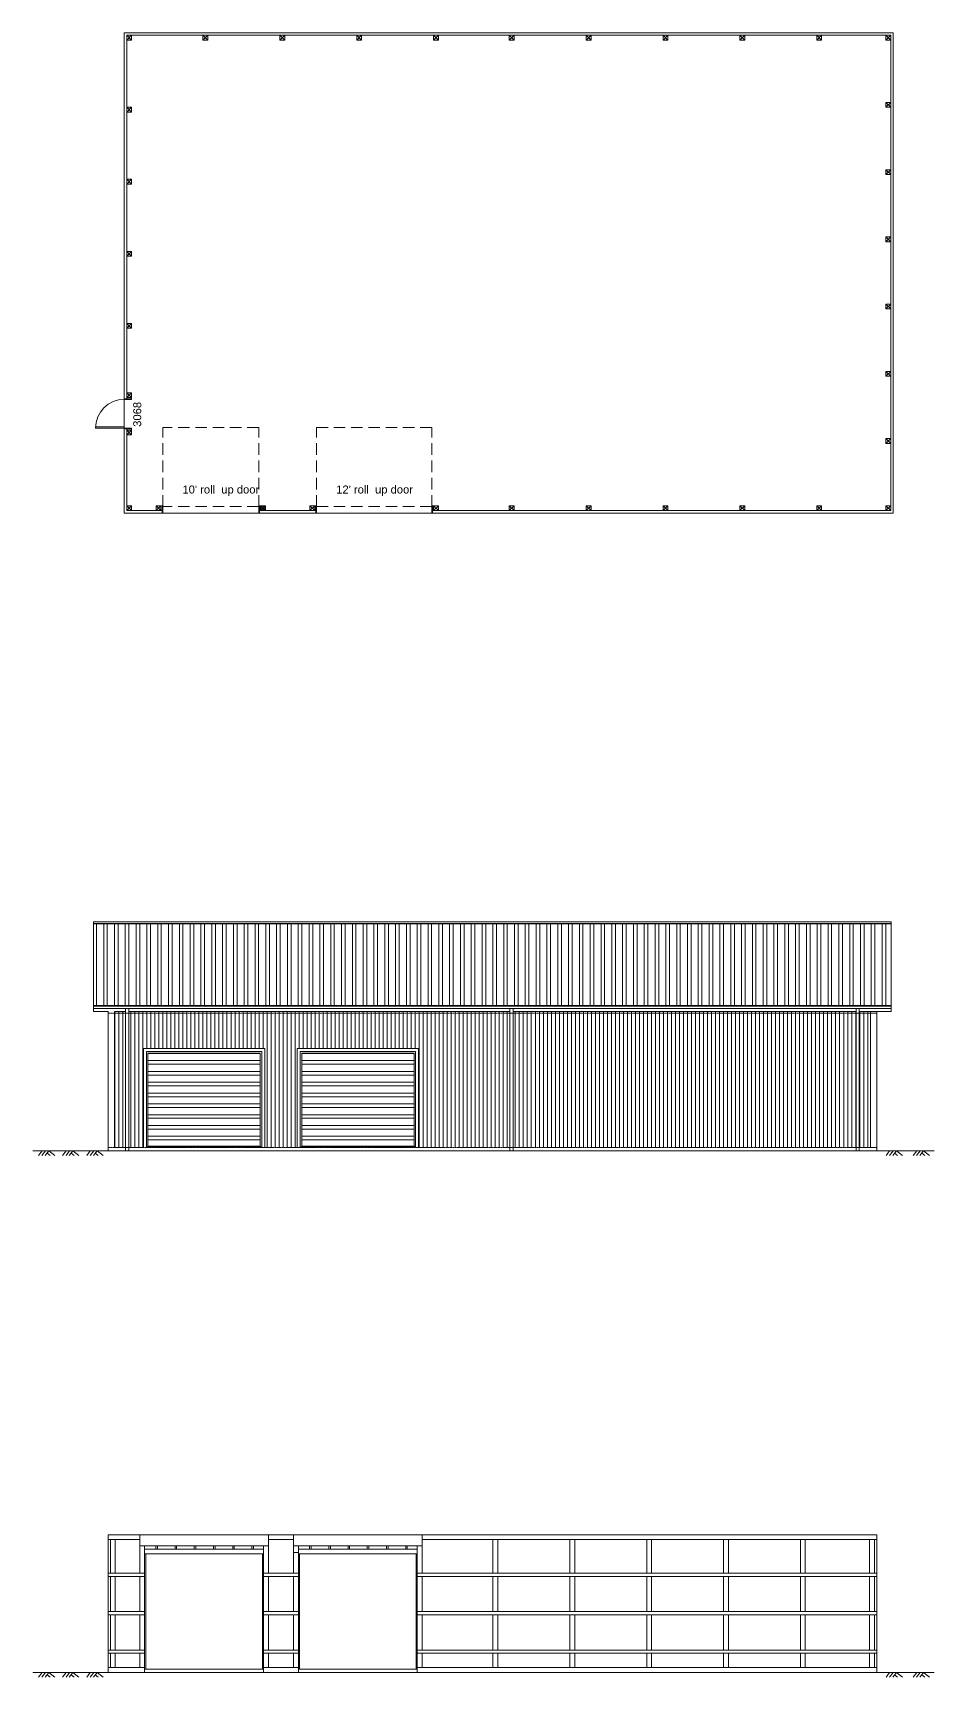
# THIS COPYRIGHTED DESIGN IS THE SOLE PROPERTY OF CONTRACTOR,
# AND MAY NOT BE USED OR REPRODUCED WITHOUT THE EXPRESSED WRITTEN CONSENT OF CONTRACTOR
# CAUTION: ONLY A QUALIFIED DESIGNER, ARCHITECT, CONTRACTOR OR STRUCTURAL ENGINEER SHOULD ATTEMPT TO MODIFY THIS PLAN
# Model space of a CAD drawing. Header units: inches. Extents: x -7700 to 6147, y -4891 to -2731.
# Drawn here: x -7700 to -6575, y -4804 to -2749 of the extents above; entities that cross this region are included whole.
import ezdxf

# ---------------------------------------------------------------- set-up
doc = ezdxf.new("R2010")
doc.units = ezdxf.units.IN
doc.header["$LTSCALE"] = 96
doc.header["$MEASUREMENT"] = 0
doc.linetypes.add('Dash', pattern=[0.225, 0.15, -0.075])
for name, color, linetype, lineweight in [('Common', 4, 'Continuous', 5), ('Dimensions', 7, 'Continuous', 5), ('Doors', 5, 'Continuous', 9), ('Section', 6, 'Continuous', 18), ('Text', 7, 'Continuous', 9), ('Wall_line', 6, 'Continuous', 18)]:
    doc.layers.add(name, color=color, linetype=linetype, lineweight=lineweight)
doc.layers.add('Hatch', color=7, linetype='Continuous', lineweight=0, true_color=0x919191)
doc.styles.get("Standard").update_dxf_attribs({"font": 'arial.ttf'})

msp = doc.modelspace()

# ---------------------------------------------------------------- hatches: boundary and pattern name
at = {"layer": 'Hatch'}
h = msp.add_hatch(dxfattribs=at)
h.set_pattern_fill('ANSI32', color=256, scale=36, angle=45)
h.set_pattern_definition([(90, (-5127.624, 6866.292), (-13.5, 0), []), (90, (-5123.124, 6870.792), (-13.5, 0), [])])
h.paths.add_polyline_path([(-7624.2, -3862.8), (-7624.2, -3964.9), (-6628.2, -3964.9), (-6628.2, -3862.8)])
h = msp.add_hatch(dxfattribs=at)
h.set_pattern_fill('ANSI31', color=256, scale=40, angle=45)
h.set_pattern_definition([(90, (-5127.6244, 6860.8195), (-5, 0), [])])
h.paths.add_polyline_path([(-7584.3, -4142.3), (-7584.3, -3972.3), (-7598.2, -3972.3), (-7598.2, -4142.3)])
h.paths.add_polyline_path([(-7104.3, -4142.3), (-7104.3, -3972.3), (-7580.3, -3972.3), (-7580.3, -4142.3), (-7562, -4142.3), (-7562, -4018.6), (-7410.5, -4018.6), (-7410.5, -4142.3), (-7370, -4142.3), (-7370, -4018.6), (-7218.5, -4018.6), (-7218.5, -4142.3)])
h.paths.add_polyline_path([(-7100.3, -3972.3), (-7100.3, -4142.3), (-6654.2, -4142.3), (-6654.2, -3972.3)])
h = msp.add_hatch(dxfattribs=at)
h.set_pattern_fill('ANSI32', color=256, scale=36, angle=315)
h.set_pattern_definition([(0, (-5123.124, 6860.82), (3e-15, 13.5), []), (0, (-5118.624, 6856.32), (3e-15, 13.5), [])])
h.paths.add_polyline_path([(-7556.3, -4024.3), (-7556.3, -4140.3), (-7416, -4140.3), (-7416, -4024.3)])
h = msp.add_hatch(dxfattribs=at)
h.set_pattern_fill('ANSI32', color=256, scale=36, angle=315)
h.set_pattern_definition([(0, (-4931.124, 6860.82), (3e-15, 13.5), []), (0, (-4926.624, 6856.32), (3e-15, 13.5), [])])
h.paths.add_polyline_path([(-7364.3, -4024.3), (-7364.3, -4140.3), (-7224, -4140.3), (-7224, -4024.3)])

# ---------------------------------------------------------------- linework, layer by layer
at = {"layer": 'Common'}
for p, q in [((-7576.9, -2758.4), (-7582.9, -2752.4)), ((-7576.9, -2752.4), (-7582.9, -2758.4)), ((-7481.6, -2758.4), (-7487.6, -2752.4)), ((-7481.6, -2752.4), (-7487.6, -2758.4)), ((-7385.6, -2758.4), (-7391.6, -2752.4)), ((-7385.6, -2752.4), (-7391.6, -2758.4)), ((-7289.6, -2758.4), (-7295.6, -2752.4)), ((-7289.6, -2752.4), (-7295.6, -2758.4)), ((-7193.6, -2758.4), (-7199.6, -2752.4)), ((-7193.6, -2752.4), (-7199.6, -2758.4)), ((-7099.1, -2758.4), (-7105.1, -2752.4)), ((-7099.1, -2752.4), (-7105.1, -2758.4)), ((-7003.1, -2758.4), (-7009.1, -2752.4)), ((-7003.1, -2752.4), (-7009.1, -2758.4)), ((-6907.1, -2758.4), (-6913.1, -2752.4)), ((-6907.1, -2752.4), (-6913.1, -2758.4)), ((-6811.1, -2758.4), (-6817.1, -2752.4)), ((-6811.1, -2752.4), (-6817.1, -2758.4)), ((-6715.1, -2758.4), (-6721.1, -2752.4)), ((-6715.1, -2752.4), (-6721.1, -2758.4)), ((-6628.9, -2758.4), (-6634.9, -2752.4)), ((-6628.9, -2752.4), (-6634.9, -2758.4)), ((-7576.9, -2848.4), (-7582.9, -2842.4)), ((-7576.9, -2842.4), (-7582.9, -2848.4)), ((-6628.9, -2842.4), (-6634.9, -2836.4)), ((-6628.9, -2836.4), (-6634.9, -2842.4)), ((-7576.9, -2938.4), (-7582.9, -2932.4)), ((-7576.9, -2932.4), (-7582.9, -2938.4)), ((-6628.9, -2926.4), (-6634.9, -2920.4)), ((-6628.9, -2920.4), (-6634.9, -2926.4)), ((-6628.9, -3010.4), (-6634.9, -3004.4)), ((-6628.9, -3004.4), (-6634.9, -3010.4)), ((-7576.9, -3028.4), (-7582.9, -3022.4)), ((-7576.9, -3022.4), (-7582.9, -3028.4)), ((-6628.9, -3094.4), (-6634.9, -3088.4)), ((-6628.9, -3088.4), (-6634.9, -3094.4)), ((-7576.9, -3118.4), (-7582.9, -3112.4)), ((-7576.9, -3112.4), (-7582.9, -3118.4)), ((-6628.9, -3178.4), (-6634.9, -3172.4)), ((-6628.9, -3172.4), (-6634.9, -3178.4)), ((-7576.9, -3205.2), (-7582.9, -3199.2)), ((-7576.9, -3199.2), (-7582.9, -3205.2)), ((-7576.9, -3251.7), (-7582.9, -3245.7)), ((-7576.9, -3245.7), (-7582.9, -3251.7)), ((-6628.9, -3262.4), (-6634.9, -3256.4)), ((-6628.9, -3256.4), (-6634.9, -3262.4)), ((-7576.9, -3346.4), (-7582.9, -3340.4)), ((-7576.9, -3340.4), (-7582.9, -3346.4)), ((-7540.1, -3346.4), (-7546.1, -3340.4)), ((-7540.1, -3340.4), (-7546.1, -3346.4)), ((-7409.6, -3346.4), (-7415.6, -3340.4)), ((-7409.6, -3340.4), (-7415.6, -3346.4)), ((-7348.1, -3346.4), (-7354.1, -3340.4)), ((-7348.1, -3340.4), (-7354.1, -3346.4)), ((-7193.6, -3346.4), (-7199.6, -3340.4)), ((-7193.6, -3340.4), (-7199.6, -3346.4)), ((-7099.1, -3346.4), (-7105.1, -3340.4)), ((-7099.1, -3340.4), (-7105.1, -3346.4)), ((-7003.1, -3346.4), (-7009.1, -3340.4)), ((-7003.1, -3340.4), (-7009.1, -3346.4)), ((-6907.1, -3346.4), (-6913.1, -3340.4)), ((-6907.1, -3340.4), (-6913.1, -3346.4)), ((-6811.1, -3346.4), (-6817.1, -3340.4)), ((-6811.1, -3340.4), (-6817.1, -3346.4)), ((-6715.1, -3346.4), (-6721.1, -3340.4)), ((-6715.1, -3340.4), (-6721.1, -3346.4)), ((-6628.9, -3346.4), (-6634.9, -3340.4)), ((-6628.9, -3340.4), (-6634.9, -3346.4)), ((-7624.2, -3862.3), (-6628.2, -3862.3)), ((-6628.2, -3862.8), (-7624.2, -3862.8)), ((-7624.2, -3964.9), (-6628.2, -3964.9)), ((-6628.2, -3965.1), (-7624.2, -3965.1)), ((-6628.2, -3965.6), (-7624.2, -3965.6)), ((-7624.2, -3968.6), (-6628.2, -3968.6)), ((-7598.2, -4142.3), (-7598.2, -3972.3)), ((-7584.3, -3972.3), (-7598.2, -3972.3)), ((-7104.3, -3972.3), (-7580.3, -3972.3)), ((-6672.1, -3972.3), (-7100.3, -3972.3)), ((-6646.2, -3972.3), (-6668.1, -3972.3)), ((-6654.2, -3972.3), (-6654.2, -4142.3)), ((-7410.5, -4018.6), (-7562, -4018.6)), ((-7562, -4018.6), (-7562, -4142.3)), ((-7558.2, -4142.3), (-7558.2, -4022.3)), ((-7414.2, -4022.3), (-7558.2, -4022.3)), ((-7556.3, -4024.3), (-7556.3, -4141.3)), ((-7556.3, -4024.3), (-7416, -4024.3)), ((-7416, -4024.3), (-7416, -4141.3)), ((-7414.2, -4142.3), (-7414.2, -4022.3)), ((-7410.5, -4142.3), (-7410.5, -4018.6)), ((-7370, -4018.6), (-7370, -4142.3)), ((-7218.5, -4018.6), (-7370, -4018.6)), ((-7366.2, -4142.3), (-7366.2, -4022.3)), ((-7222.2, -4022.3), (-7366.2, -4022.3)), ((-7364.3, -4024.3), (-7364.3, -4141.3)), ((-7364.3, -4024.3), (-7224, -4024.3)), ((-7224, -4024.3), (-7224, -4141.3)), ((-7222.2, -4142.3), (-7222.2, -4022.3)), ((-7218.5, -4018.6), (-7218.5, -4142.3)), ((-7558.2, -4141.3), (-7414.2, -4141.3)), ((-7556.3, -4140.3), (-7416, -4140.3)), ((-7366.2, -4141.3), (-7222.2, -4141.3)), ((-7364.3, -4140.3), (-7224, -4140.3)), ((-6646.2, -4143.1), (-6646.2, -4142.3)), ((-7606.2, -4798.1), (-7606.2, -4626.1)), ((-6646.2, -4626.1), (-6646.2, -4798.1)), ((-7559, -4794.1), (-7413.5, -4794.1)), ((-7367, -4794.1), (-7221.5, -4794.1))]:
    msp.add_line(p, q, dxfattribs=at)
for points in [[(-7584.3, -3968.6), (-7584.3, -4146.3), (-7580.3, -4146.3), (-7580.3, -3968.6), (-7584.3, -3968.6)], [(-7104.3, -3968.6), (-7104.3, -4146.3), (-7100.3, -4146.3), (-7100.3, -3968.6), (-7104.3, -3968.6)], [(-6668.1, -3968.6), (-6668.1, -4146.3), (-6672.1, -4146.3), (-6672.1, -3968.6), (-6668.1, -3968.6)]]:
    msp.add_lwpolyline(points, dxfattribs=at)
msp.add_circle((-7412.6, -3343.4), 2, dxfattribs=at)
at = {"layer": 'Dimensions'}
for p, q in [((-7688.5, -4146.3), (-7693.1, -4152.1)), ((-7684.1, -4146.3), (-7688.7, -4152.1)), ((-7680.1, -4146.3), (-7684.6, -4152.1)), ((-7682.3, -4149.2), (-7678.6, -4152.1)), ((-7680.1, -4146.3), (-7672.6, -4152.1)), ((-7658.4, -4146.3), (-7663, -4152.1)), ((-7654.1, -4146.3), (-7658.6, -4152.1)), ((-7650, -4146.3), (-7654.5, -4152.1)), ((-7652.3, -4149.2), (-7648.5, -4152.1)), ((-7650, -4146.3), (-7642.5, -4152.1)), ((-7628.3, -4146.3), (-7632.8, -4152.1)), ((-7623.9, -4146.3), (-7628.5, -4152.1)), ((-7619.8, -4146.3), (-7624.4, -4152.1)), ((-7622.1, -4149.2), (-7618.4, -4152.1)), ((-7619.8, -4146.3), (-7612.4, -4152.1)), ((-6630.2, -4146.3), (-6634.7, -4152.1)), ((-6625.8, -4146.3), (-6630.4, -4152.1)), ((-6621.8, -4146.3), (-6626.3, -4152.1)), ((-6624, -4149.2), (-6620.3, -4152.1)), ((-6621.8, -4146.3), (-6614.3, -4152.1)), ((-6596.3, -4146.3), (-6600.9, -4152.1)), ((-6592, -4146.3), (-6596.5, -4152.1)), ((-6587.9, -4146.3), (-6592.4, -4152.1)), ((-6590.2, -4149.2), (-6586.4, -4152.1)), ((-6587.9, -4146.3), (-6580.4, -4152.1)), ((-7688.5, -4798.1), (-7693.1, -4803.9)), ((-7684.1, -4798.1), (-7688.7, -4803.9)), ((-7680.1, -4798.1), (-7684.6, -4803.9)), ((-7682.3, -4801), (-7678.6, -4803.9)), ((-7680.1, -4798.1), (-7672.6, -4803.9)), ((-7658.4, -4798.1), (-7663, -4803.9)), ((-7654.1, -4798.1), (-7658.6, -4803.9)), ((-7650, -4798.1), (-7654.5, -4803.9)), ((-7652.3, -4801), (-7648.5, -4803.9)), ((-7650, -4798.1), (-7642.5, -4803.9)), ((-7628.3, -4798.1), (-7632.8, -4803.9)), ((-7623.9, -4798.1), (-7628.5, -4803.9)), ((-7619.8, -4798.1), (-7624.4, -4803.9)), ((-7622.1, -4801), (-7618.4, -4803.9)), ((-7619.8, -4798.1), (-7612.4, -4803.9)), ((-6630.2, -4798.1), (-6634.7, -4803.9)), ((-6625.8, -4798.1), (-6630.4, -4803.9)), ((-6621.8, -4798.1), (-6626.3, -4803.9)), ((-6624, -4801), (-6620.3, -4803.9)), ((-6621.8, -4798.1), (-6614.3, -4803.9)), ((-6596.3, -4798.1), (-6600.9, -4803.9)), ((-6592, -4798.1), (-6596.5, -4803.9)), ((-6587.9, -4798.1), (-6592.4, -4803.9)), ((-6590.2, -4801), (-6586.4, -4803.9)), ((-6587.9, -4798.1), (-6580.4, -4803.9))]:
    msp.add_line(p, q, dxfattribs=at)
at = {"layer": 'Doors', "transparency": 33554687}
for p, q in [((-7585.9, -3206.7), (-7585.9, -3207.4)), ((-7585.9, -3206.7), (-7576.9, -3206.7)), ((-7585.9, -3243.4), (-7585.9, -3207.4)), ((-7585.9, -3207.4), (-7576.9, -3207.4)), ((-7576.9, -3206.7), (-7576.9, -3207.4)), ((-7585.9, -3241.7), (-7621.9, -3241.7)), ((-7621.9, -3243.4), (-7621.9, -3241.7)), ((-7585.9, -3243.4), (-7621.9, -3243.4)), ((-7585.9, -3241.7), (-7585.9, -3243.4)), ((-7585.9, -3243.4), (-7585.9, -3244.2)), ((-7585.9, -3243.4), (-7576.9, -3243.4)), ((-7585.9, -3244.2), (-7576.9, -3244.2)), ((-7576.9, -3243.4), (-7576.9, -3244.2)), ((-7538.6, -3340.4), (-7537.9, -3340.4)), ((-7538.6, -3349.4), (-7538.6, -3340.4)), ((-7537.9, -3349.4), (-7537.9, -3340.4)), ((-7417.9, -3349.4), (-7417.9, -3340.4)), ((-7417.9, -3340.4), (-7417.1, -3340.4)), ((-7417.1, -3349.4), (-7417.1, -3340.4)), ((-7346.6, -3340.4), (-7345.9, -3340.4)), ((-7346.6, -3349.4), (-7346.6, -3340.4)), ((-7345.9, -3349.4), (-7345.9, -3340.4)), ((-7201.9, -3340.4), (-7201.1, -3340.4)), ((-7201.9, -3349.4), (-7201.9, -3340.4)), ((-7201.1, -3349.4), (-7201.1, -3340.4)), ((-7538.6, -3349.4), (-7537.9, -3349.4)), ((-7417.9, -3349.4), (-7417.1, -3349.4)), ((-7346.6, -3349.4), (-7345.9, -3349.4)), ((-7201.9, -3349.4), (-7201.1, -3349.4))]:
    msp.add_line(p, q, dxfattribs=at)
at = {"layer": 'Doors', "linetype": 'Dash', "transparency": 33554687}
for p, q in [((-7417.9, -3242.4), (-7537.9, -3242.4)), ((-7537.9, -3341.4), (-7537.9, -3242.4)), ((-7417.9, -3341.4), (-7417.9, -3242.4)), ((-7201.9, -3242.4), (-7345.9, -3242.4)), ((-7345.9, -3341.4), (-7345.9, -3242.4)), ((-7201.9, -3341.4), (-7201.9, -3242.4)), ((-7417.9, -3341.4), (-7537.9, -3341.4)), ((-7201.9, -3341.4), (-7345.9, -3341.4))]:
    msp.add_line(p, q, dxfattribs=at)
at = {"layer": 'Doors', "color": 251, "linetype": 'Continuous', "lineweight": 18, "true_color": 0x4b4b4b, "transparency": 33554687}
for p, q in [((-7417.9, -3349.4), (-7537.9, -3349.4)), ((-7201.9, -3349.4), (-7345.9, -3349.4))]:
    msp.add_line(p, q, dxfattribs=at)
at = {"layer": 'Doors', "transparency": 33554687}
msp.add_arc((-7585.9, -3243.4), 36, 90, 180, dxfattribs=at)
at = {"layer": 'Section'}
for p, q in [((-7624.2, -3860.4), (-6628.2, -3860.4)), ((-7624.2, -3965.6), (-7624.2, -3860.4)), ((-6628.2, -3860.4), (-6628.2, -3965)), ((-6628.2, -3965.1), (-6628.2, -3965.6)), ((-7624.2, -3965.6), (-7624.2, -3968.6)), ((-7624.2, -3968.6), (-7624.2, -3972.3)), ((-7624.2, -3972.3), (-7606.2, -3972.3)), ((-7606.2, -4146.3), (-7606.2, -3972.3)), ((-6646.2, -3972.3), (-6646.2, -4146.3)), ((-6646.2, -3972.3), (-6628.2, -3972.3)), ((-6628.2, -3965.6), (-6628.2, -3968.6)), ((-6628.2, -3968.6), (-6628.2, -3972.3)), ((-7700, -4146.3), (-6574.7, -4146.3)), ((-7606.2, -4626.1), (-6646.2, -4626.1)), ((-7606.2, -4632.1), (-7606.2, -4626.1)), ((-7606.2, -4632.1), (-7566.5, -4632.1)), ((-7566.5, -4640.1), (-7406, -4640.1)), ((-7406, -4630.1), (-7406, -4626.1)), ((-7406, -4632.1), (-7374.5, -4632.1)), ((-7374.5, -4630.1), (-7374.5, -4626.1)), ((-7374.5, -4640.1), (-7214, -4640.1)), ((-7214, -4632.1), (-6646.2, -4632.1)), ((-6646.2, -4632.1), (-6646.2, -4626.1)), ((-7700, -4798.1), (-6574.7, -4798.1))]:
    msp.add_line(p, q, dxfattribs=at)
at = {"layer": 'Section', "linetype": 'Dash', "ltscale": 0.015}
for p, q in [((-7606.2, -3974.3), (-6646.2, -3974.3)), ((-7606.2, -4142.3), (-6646.2, -4142.3))]:
    msp.add_line(p, q, dxfattribs=at)
at = {"layer": 'Section'}
for points in [[(-7560.5, -4678.1), (-7560.5, -4674.1), (-7606.2, -4674.1), (-7606.2, -4678.1), (-7560.5, -4678.1)], [(-7368.5, -4678.1), (-7368.5, -4674.1), (-7412, -4674.1), (-7412, -4678.1), (-7368.5, -4678.1)], [(-6646.2, -4678.1), (-6646.2, -4674.1), (-7220, -4674.1), (-7220, -4678.1), (-6646.2, -4678.1)], [(-7560.5, -4726.1), (-7560.5, -4722.1), (-7606.2, -4722.1), (-7606.2, -4726.1), (-7560.5, -4726.1)], [(-7368.5, -4726.1), (-7368.5, -4722.1), (-7412, -4722.1), (-7412, -4726.1), (-7368.5, -4726.1)], [(-6646.2, -4726.1), (-6646.2, -4722.1), (-7220, -4722.1), (-7220, -4726.1), (-6646.2, -4726.1)], [(-7560.5, -4774.1), (-7560.5, -4770.1), (-7606.2, -4770.1), (-7606.2, -4774.1), (-7560.5, -4774.1)], [(-7368.5, -4774.1), (-7368.5, -4770.1), (-7412, -4770.1), (-7412, -4774.1), (-7368.5, -4774.1)], [(-6646.2, -4774.1), (-6646.2, -4770.1), (-7220, -4770.1), (-7220, -4774.1), (-6646.2, -4774.1)], [(-7560.5, -4798.1), (-7560.5, -4792.1), (-7606.2, -4792.1), (-7606.2, -4798.1), (-7560.5, -4798.1)], [(-7368.5, -4798.1), (-7368.5, -4792.1), (-7412, -4792.1), (-7412, -4798.1), (-7368.5, -4798.1)], [(-6646.2, -4798.1), (-6646.2, -4792.1), (-7220, -4792.1), (-7220, -4798.1), (-6646.2, -4798.1)]]:
    msp.add_lwpolyline(points, dxfattribs=at)
at = {"layer": 'Wall_line', "transparency": 33554687}
for p, q in [((-7585.9, -3206.7), (-7585.9, -2749.4)), ((-7585.9, -2749.4), (-6625.9, -2749.4)), ((-7582.9, -3206.7), (-7582.9, -2752.4)), ((-7582.9, -2752.4), (-6628.9, -2752.4)), ((-6628.9, -2752.4), (-6628.9, -3346.4)), ((-6625.9, -2749.4), (-6625.9, -3349.4)), ((-7576.9, -3206.7), (-7582.9, -3206.7)), ((-7576.9, -3205.2), (-7576.9, -3206.7)), ((-7585.9, -3349.4), (-7585.9, -3244.2)), ((-7582.9, -3346.4), (-7582.9, -3244.2)), ((-7576.9, -3244.2), (-7582.9, -3244.2)), ((-7576.9, -3245.7), (-7576.9, -3244.2)), ((-7538.6, -3346.4), (-7582.9, -3346.4)), ((-7540.1, -3340.4), (-7538.6, -3340.4)), ((-7538.6, -3340.4), (-7538.6, -3346.4)), ((-7415.6, -3340.4), (-7417.1, -3340.4)), ((-7417.1, -3340.4), (-7417.1, -3346.4)), ((-7346.6, -3346.4), (-7417.1, -3346.4)), ((-7346.6, -3340.4), (-7348.1, -3340.4)), ((-7346.6, -3340.4), (-7346.6, -3346.4)), ((-6628.9, -3346.4), (-7201.1, -3346.4)), ((-7538.6, -3349.4), (-7585.9, -3349.4)), ((-7346.6, -3349.4), (-7417.1, -3349.4)), ((-6625.9, -3349.4), (-7201.1, -3349.4)), ((-7546.5, -4644.1), (-7546.5, -4640.1)), ((-7544.5, -4644.1), (-7544.5, -4640.1)), ((-7522.5, -4644.1), (-7522.5, -4640.1)), ((-7520.5, -4644.1), (-7520.5, -4640.1)), ((-7498.5, -4644.1), (-7498.5, -4640.1)), ((-7496.5, -4644.1), (-7496.5, -4640.1)), ((-7474.5, -4644.1), (-7474.5, -4640.1)), ((-7472.5, -4644.1), (-7472.5, -4640.1)), ((-7450.5, -4644.1), (-7450.5, -4640.1)), ((-7448.5, -4644.1), (-7448.5, -4640.1)), ((-7426.5, -4644.1), (-7426.5, -4640.1)), ((-7424.5, -4644.1), (-7424.5, -4640.1)), ((-7354.5, -4644.1), (-7354.5, -4640.1)), ((-7352.5, -4644.1), (-7352.5, -4640.1)), ((-7330.5, -4644.1), (-7330.5, -4640.1)), ((-7328.5, -4644.1), (-7328.5, -4640.1)), ((-7306.5, -4644.1), (-7306.5, -4640.1)), ((-7304.5, -4644.1), (-7304.5, -4640.1)), ((-7282.5, -4644.1), (-7282.5, -4640.1)), ((-7280.5, -4644.1), (-7280.5, -4640.1)), ((-7258.5, -4644.1), (-7258.5, -4640.1)), ((-7256.5, -4644.1), (-7256.5, -4640.1)), ((-7234.5, -4644.1), (-7234.5, -4640.1)), ((-7232.5, -4644.1), (-7232.5, -4640.1))]:
    msp.add_line(p, q, dxfattribs=at)
for points in [[(-7576.9, -2752.4), (-7576.9, -2758.4), (-7582.9, -2758.4), (-7582.9, -2752.4), (-7576.9, -2752.4)], [(-7481.6, -2752.4), (-7481.6, -2758.4), (-7487.6, -2758.4), (-7487.6, -2752.4), (-7481.6, -2752.4)], [(-7385.6, -2752.4), (-7385.6, -2758.4), (-7391.6, -2758.4), (-7391.6, -2752.4), (-7385.6, -2752.4)], [(-7289.6, -2752.4), (-7289.6, -2758.4), (-7295.6, -2758.4), (-7295.6, -2752.4), (-7289.6, -2752.4)], [(-7193.6, -2752.4), (-7193.6, -2758.4), (-7199.6, -2758.4), (-7199.6, -2752.4), (-7193.6, -2752.4)], [(-7099.1, -2752.4), (-7099.1, -2758.4), (-7105.1, -2758.4), (-7105.1, -2752.4), (-7099.1, -2752.4)], [(-7003.1, -2752.4), (-7003.1, -2758.4), (-7009.1, -2758.4), (-7009.1, -2752.4), (-7003.1, -2752.4)], [(-6907.1, -2752.4), (-6907.1, -2758.4), (-6913.1, -2758.4), (-6913.1, -2752.4), (-6907.1, -2752.4)], [(-6811.1, -2752.4), (-6811.1, -2758.4), (-6817.1, -2758.4), (-6817.1, -2752.4), (-6811.1, -2752.4)], [(-6715.1, -2752.4), (-6715.1, -2758.4), (-6721.1, -2758.4), (-6721.1, -2752.4), (-6715.1, -2752.4)], [(-6634.9, -2752.4), (-6634.9, -2758.4), (-6628.9, -2758.4), (-6628.9, -2752.4), (-6634.9, -2752.4)], [(-7576.9, -2842.4), (-7576.9, -2848.4), (-7582.9, -2848.4), (-7582.9, -2842.4), (-7576.9, -2842.4)], [(-6634.9, -2836.4), (-6634.9, -2842.4), (-6628.9, -2842.4), (-6628.9, -2836.4), (-6634.9, -2836.4)], [(-7576.9, -2932.4), (-7576.9, -2938.4), (-7582.9, -2938.4), (-7582.9, -2932.4), (-7576.9, -2932.4)], [(-6634.9, -2920.4), (-6634.9, -2926.4), (-6628.9, -2926.4), (-6628.9, -2920.4), (-6634.9, -2920.4)], [(-6634.9, -3004.4), (-6634.9, -3010.4), (-6628.9, -3010.4), (-6628.9, -3004.4), (-6634.9, -3004.4)], [(-7576.9, -3022.4), (-7576.9, -3028.4), (-7582.9, -3028.4), (-7582.9, -3022.4), (-7576.9, -3022.4)], [(-6634.9, -3088.4), (-6634.9, -3094.4), (-6628.9, -3094.4), (-6628.9, -3088.4), (-6634.9, -3088.4)], [(-7576.9, -3112.4), (-7576.9, -3118.4), (-7582.9, -3118.4), (-7582.9, -3112.4), (-7576.9, -3112.4)], [(-6634.9, -3172.4), (-6634.9, -3178.4), (-6628.9, -3178.4), (-6628.9, -3172.4), (-6634.9, -3172.4)], [(-7576.9, -3199.2), (-7576.9, -3205.2), (-7582.9, -3205.2), (-7582.9, -3199.2), (-7576.9, -3199.2)], [(-7576.9, -3245.7), (-7576.9, -3251.7), (-7582.9, -3251.7), (-7582.9, -3245.7), (-7576.9, -3245.7)], [(-6634.9, -3256.4), (-6634.9, -3262.4), (-6628.9, -3262.4), (-6628.9, -3256.4), (-6634.9, -3256.4)], [(-7582.9, -3340.4), (-7582.9, -3346.4), (-7576.9, -3346.4), (-7576.9, -3340.4), (-7582.9, -3340.4)], [(-7576.9, -3340.4), (-7576.9, -3346.4), (-7582.9, -3346.4), (-7582.9, -3340.4), (-7576.9, -3340.4)], [(-7546.1, -3340.4), (-7546.1, -3346.4), (-7540.1, -3346.4), (-7540.1, -3340.4), (-7546.1, -3340.4)], [(-7415.6, -3340.4), (-7415.6, -3346.4), (-7409.6, -3346.4), (-7409.6, -3340.4), (-7415.6, -3340.4)], [(-7354.1, -3340.4), (-7354.1, -3346.4), (-7348.1, -3346.4), (-7348.1, -3340.4), (-7354.1, -3340.4)], [(-7199.6, -3340.4), (-7201.1, -3340.4), (-7201.1, -3346.4)], [(-7199.6, -3340.4), (-7199.6, -3346.4), (-7193.6, -3346.4), (-7193.6, -3340.4), (-7199.6, -3340.4)], [(-7105.1, -3340.4), (-7105.1, -3346.4), (-7099.1, -3346.4), (-7099.1, -3340.4), (-7105.1, -3340.4)], [(-7009.1, -3340.4), (-7009.1, -3346.4), (-7003.1, -3346.4), (-7003.1, -3340.4), (-7009.1, -3340.4)], [(-6913.1, -3340.4), (-6913.1, -3346.4), (-6907.1, -3346.4), (-6907.1, -3340.4), (-6913.1, -3340.4)], [(-6817.1, -3340.4), (-6817.1, -3346.4), (-6811.1, -3346.4), (-6811.1, -3340.4), (-6817.1, -3340.4)], [(-6721.1, -3340.4), (-6721.1, -3346.4), (-6715.1, -3346.4), (-6715.1, -3340.4), (-6721.1, -3340.4)], [(-6634.9, -3340.4), (-6634.9, -3346.4), (-6628.9, -3346.4), (-6628.9, -3340.4), (-6634.9, -3340.4)], [(-7603.2, -4674.1), (-7603.2, -4632.1), (-7597.2, -4632.1)], [(-7597.2, -4632.1), (-7597.2, -4674.1)], [(-7566.5, -4626.1), (-7566.5, -4674.1)], [(-7566.5, -4798.1), (-7560.5, -4798.1), (-7560.5, -4640.1)], [(-7412, -4640.1), (-7412, -4798.1), (-7406, -4798.1)], [(-7406, -4674.1), (-7406, -4630.1)], [(-7374.5, -4630.1), (-7374.5, -4674.1)], [(-7374.5, -4798.1), (-7368.5, -4798.1), (-7368.5, -4640.1)], [(-7220, -4640.1), (-7220, -4798.1), (-7214, -4798.1)], [(-7214, -4674.1), (-7214, -4626.1), (-7214, -4626.1)], [(-7125.5, -4632.1), (-7125.5, -4674.1)], [(-7119.5, -4674.1), (-7119.5, -4632.1), (-7125.5, -4632.1)], [(-7029.5, -4632.1), (-7029.5, -4674.1)], [(-7023.5, -4674.1), (-7023.5, -4632.1), (-7029.5, -4632.1)], [(-6933.5, -4632.1), (-6933.5, -4674.1)], [(-6927.5, -4674.1), (-6927.5, -4632.1), (-6933.5, -4632.1)], [(-6837.5, -4632.1), (-6837.5, -4674.1)], [(-6831.5, -4674.1), (-6831.5, -4632.1), (-6837.5, -4632.1)], [(-6741.5, -4632.1), (-6741.5, -4674.1)], [(-6735.5, -4674.1), (-6735.5, -4632.1), (-6741.5, -4632.1)], [(-6655.2, -4632.1), (-6655.2, -4674.1)], [(-6649.2, -4674.1), (-6649.2, -4632.1), (-6655.2, -4632.1)], [(-7560.5, -4650.1), (-7560.5, -4644.1), (-7412, -4644.1), (-7412, -4650.1), (-7560.5, -4650.1)], [(-7560.5, -4650.1), (-7559, -4650.1), (-7559, -4794.1), (-7560.5, -4794.1), (-7560.5, -4650.1)], [(-7412, -4650.1), (-7413.5, -4650.1), (-7413.5, -4794.1), (-7412, -4794.1), (-7412, -4650.1)], [(-7374.5, -4798.1), (-7374.5, -4798.1), (-7368.5, -4798.1), (-7368.5, -4648.1), (-7374.5, -4648.1)], [(-7368.5, -4650.1), (-7368.5, -4644.1), (-7220, -4644.1), (-7220, -4650.1), (-7368.5, -4650.1)], [(-7368.5, -4650.1), (-7367, -4650.1), (-7367, -4794.1), (-7368.5, -4794.1), (-7368.5, -4650.1)], [(-7220, -4650.1), (-7221.5, -4650.1), (-7221.5, -4794.1), (-7220, -4794.1), (-7220, -4650.1)], [(-7220, -4648.1), (-7220, -4798.1), (-7214, -4798.1)], [(-7603.2, -4722.1), (-7603.2, -4678.1)], [(-7597.2, -4678.1), (-7597.2, -4722.1)], [(-7566.5, -4678.1), (-7566.5, -4722.1)], [(-7406, -4722.1), (-7406, -4678.1)], [(-7374.5, -4678.1), (-7374.5, -4722.1)], [(-7214, -4722.1), (-7214, -4678.1)], [(-7125.5, -4678.1), (-7125.5, -4722.1)], [(-7119.5, -4722.1), (-7119.5, -4678.1)], [(-7029.5, -4678.1), (-7029.5, -4722.1)], [(-7023.5, -4722.1), (-7023.5, -4678.1)], [(-6933.5, -4678.1), (-6933.5, -4722.1)], [(-6927.5, -4722.1), (-6927.5, -4678.1)], [(-6837.5, -4678.1), (-6837.5, -4722.1)], [(-6831.5, -4722.1), (-6831.5, -4678.1)], [(-6741.5, -4678.1), (-6741.5, -4722.1)], [(-6735.5, -4722.1), (-6735.5, -4678.1)], [(-6655.2, -4678.1), (-6655.2, -4722.1)], [(-6649.2, -4722.1), (-6649.2, -4678.1)], [(-7603.2, -4770.1), (-7603.2, -4726.1)], [(-7597.2, -4726.1), (-7597.2, -4770.1)], [(-7566.5, -4726.1), (-7566.5, -4770.1)], [(-7406, -4770.1), (-7406, -4726.1)], [(-7374.5, -4726.1), (-7374.5, -4770.1)], [(-7214, -4770.1), (-7214, -4726.1)], [(-7125.5, -4726.1), (-7125.5, -4770.1)], [(-7119.5, -4770.1), (-7119.5, -4726.1)], [(-7029.5, -4726.1), (-7029.5, -4770.1)], [(-7023.5, -4770.1), (-7023.5, -4726.1)], [(-6933.5, -4726.1), (-6933.5, -4770.1)], [(-6927.5, -4770.1), (-6927.5, -4726.1)], [(-6837.5, -4726.1), (-6837.5, -4770.1)], [(-6831.5, -4770.1), (-6831.5, -4726.1)], [(-6741.5, -4726.1), (-6741.5, -4770.1)], [(-6735.5, -4770.1), (-6735.5, -4726.1)], [(-6655.2, -4726.1), (-6655.2, -4770.1)], [(-6649.2, -4770.1), (-6649.2, -4726.1)], [(-7603.2, -4792.1), (-7603.2, -4774.1)], [(-7597.2, -4774.1), (-7597.2, -4792.1)], [(-7566.5, -4774.1), (-7566.5, -4792.1)], [(-7406, -4792.1), (-7406, -4774.1)], [(-7374.5, -4774.1), (-7374.5, -4792.1)], [(-7214, -4792.1), (-7214, -4774.1)], [(-7125.5, -4774.1), (-7125.5, -4792.1)], [(-7119.5, -4792.1), (-7119.5, -4774.1)], [(-7029.5, -4774.1), (-7029.5, -4792.1)], [(-7023.5, -4792.1), (-7023.5, -4774.1)], [(-6933.5, -4774.1), (-6933.5, -4792.1)], [(-6927.5, -4792.1), (-6927.5, -4774.1)], [(-6837.5, -4774.1), (-6837.5, -4792.1)], [(-6831.5, -4792.1), (-6831.5, -4774.1)], [(-6741.5, -4774.1), (-6741.5, -4792.1)], [(-6735.5, -4792.1), (-6735.5, -4774.1)], [(-6655.2, -4774.1), (-6655.2, -4792.1)], [(-6649.2, -4792.1), (-6649.2, -4774.1)], [(-7597.2, -4798.1), (-7603.2, -4798.1)], [(-7125.5, -4798.1), (-7125.5, -4798.1), (-7119.5, -4798.1)], [(-7029.5, -4798.1), (-7029.5, -4798.1), (-7023.5, -4798.1)], [(-6933.5, -4798.1), (-6933.5, -4798.1), (-6927.5, -4798.1)], [(-6837.5, -4798.1), (-6837.5, -4798.1), (-6831.5, -4798.1)], [(-6741.5, -4798.1), (-6741.5, -4798.1), (-6735.5, -4798.1)], [(-6655.2, -4798.1), (-6655.2, -4798.1), (-6649.2, -4798.1)]]:
    msp.add_lwpolyline(points, dxfattribs=at)

# ---------------------------------------------------------------- texts
at = {"layer": 'Text', "transparency": 33554687, "insert": (-7574.7, -3226.1), "char_height": 10, "width": 188.446, "attachment_point": 2, "rotation": 90}
msp.add_mtext('3068', dxfattribs=at)
at = {"layer": 'Text', "transparency": 33554687, "char_height": 10, "width": 188.446, "attachment_point": 2}
for s, insert in [("10' roll  up door", (-7465.3, -3315)), ("12' roll  up door", (-7273.3, -3315))]:
    msp.add_mtext(s, dxfattribs=dict(at, insert=insert))

doc.saveas('drawing.dxf')
